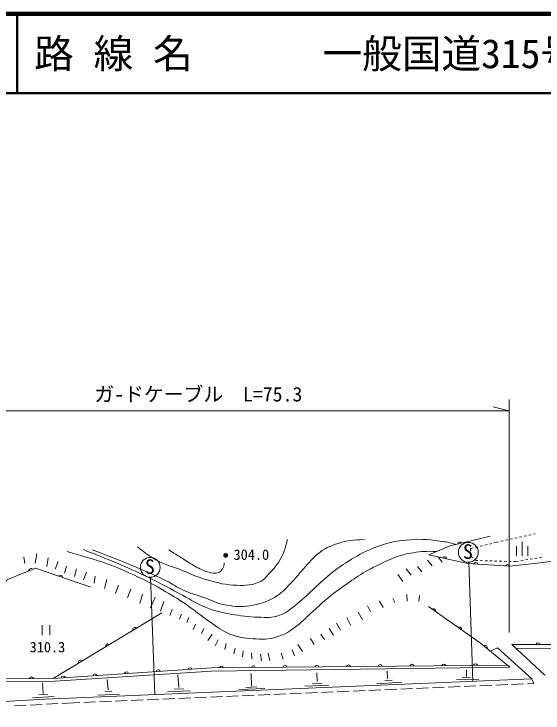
# Model space of a CAD drawing. Units: millimetres, scale not verified. Extents: x 40000 to 680000, y 20000 to 380000.
# Drawn here: x 177838 to 244540, y 291834 to 380000 of the extents above; entities that cross this region are included whole.
import ezdxf
from ezdxf.enums import TextEntityAlignment as Align

# ---------------------------------------------------------------- set-up
doc = ezdxf.new("R2010")
doc.units = ezdxf.units.MM
doc.header["$LTSCALE"] = 1000
doc.header["$PDMODE"] = 32
doc.header["$PDSIZE"] = 500
for name, color, linetype, lineweight in [('M-BGD', 7, 'Continuous', 13), ('M-STR-HTXT', 7, 'Continuous', 13), ('M-TTL', 2, 'Continuous', 140), ('M-TTL-LINE', 7, 'Continuous', 50)]:
    doc.layers.add(name, color=color, linetype=linetype, lineweight=lineweight)
doc.layers.add('M-TTL-TXT', color=7, linetype='Continuous')
doc.styles.add('ＭＳ ゴシック', font='')
doc.styles.get('ＭＳ ゴシック').set_extended_font_data('MS Gothic')

msp = doc.modelspace()

# ---------------------------------------------------------------- linework, layer by layer
at = {"layer": 'M-BGD'}
for p, q in [((241278, 313936), (240985, 313872)), ((241864, 314064), (241571, 314000)), ((242450, 314192), (242157, 314128)), ((243037, 314319), (242744, 314256)), ((243567, 314435), (243330, 314383)), ((237483, 313081), (237191, 313011)), ((238066, 313222), (237774, 313151)), ((238696, 313373), (238358, 313292)), ((238933, 313425), (238696, 313373)), ((239519, 313553), (239226, 313489)), ((240106, 313680), (239812, 313616)), ((240692, 313808), (240399, 313744)), ((241915, 311655), (241915, 313405)), ((235733, 312661), (235395, 312579)), ((235395, 312579), (235429, 312232)), ((236316, 312801), (236024, 312731)), ((236899, 312941), (236608, 312871)), ((241215, 311655), (241215, 312880)), ((242615, 311655), (242615, 312880)), ((179094, 311492), (179225, 310711)), ((180733, 311948), (180527, 310732)), ((182155, 311427), (181960, 310309)), ((231329, 311535), (231830, 310871)), ((235458, 311933), (235492, 311586)), ((235492, 311586), (235680, 311424)), ((235907, 311228), (236095, 311065)), ((242911, 311234), (243207, 311282)), ((243503, 311329), (243799, 311377)), ((244095, 311425), (244391, 311473)), ((183392, 310949), (183045, 309962)), ((184456, 310374), (184206, 309462)), ((229974, 311099), (230560, 310382)), ((235185, 310854), (235695, 295822)), ((236095, 311065), (236328, 311059)), ((236628, 311051), (236928, 311043)), ((237228, 311036), (237528, 311028)), ((237828, 311020), (238128, 311012)), ((238428, 311004), (238727, 310996)), ((239027, 310988), (239327, 310980)), ((239627, 310973), (239927, 310965)), ((240227, 310957), (240527, 310949)), ((240827, 310941), (241060, 310935)), ((241060, 310935), (241430, 310995)), ((241726, 311043), (242022, 311090)), ((242318, 311138), (242614, 311186)), ((185704, 310005), (185465, 309072)), ((186974, 309593), (186594, 308627)), ((227288, 310040), (227923, 309226)), ((228721, 310317), (229274, 309650)), ((188092, 309083), (187929, 308214)), ((189546, 308670), (189242, 307552)), ((195045, 308958), (195581, 294149)), ((226214, 309308), (226881, 308412)), ((191000, 307975), (190653, 306890)), ((192574, 307465), (192162, 306369)), ((194061, 306825), (193692, 305642)), ((195624, 306434), (195049, 305121)), ((225595, 306263), (225872, 305759)), ((227369, 306801), (227402, 305922)), ((228949, 306670), (228884, 305938)), ((196720, 305892), (196329, 304676)), ((222393, 305365), (222800, 304616)), ((223940, 305935), (224379, 305154)), ((196476, 304487), (182758, 296205)), ((197794, 304871), (197469, 304144)), ((198956, 304307), (198695, 303656)), ((221254, 304535), (221775, 303607)), ((199878, 303862), (199639, 303254)), ((219805, 303868), (220309, 302858)), ((181377, 302935), (181377, 301635)), ((182352, 301635), (182352, 302935)), ((200736, 303048), (200421, 302375)), ((201767, 302473), (201485, 301854)), ((217591, 302473), (218123, 301670)), ((218486, 303168), (219007, 302272)), ((202809, 301767), (202288, 300997)), ((216538, 301800), (216983, 301116)), ((203601, 301073), (203221, 300291)), ((215225, 301214), (215681, 300476)), ((204599, 300606), (204404, 299836)), ((205728, 300009), (205576, 299282)), ((212902, 299857), (213195, 299054)), ((213640, 300465), (214194, 299608)), ((238786, 300055), (237865, 299652)), ((243139, 296132), (238786, 300055)), ((244754, 296599), (240594, 300481)), ((241103, 300006), (262501, 299891)), ((206737, 299662), (206662, 298913)), ((207801, 299423), (207823, 298685)), ((208930, 299249), (209049, 298435)), ((209896, 299369), (210080, 298468)), ((211513, 299401), (211795, 298620)), ((202757, 297094), (240371, 297599)), ((224935, 296135), (224891, 297170)), ((234894, 296424), (234880, 297300)), ((183004, 295852), (202757, 297094)), ((198623, 295053), (198503, 296649)), ((207794, 295238), (207740, 296822)), ((216064, 295819), (216031, 296909)), ((234366, 296273), (235408, 296301)), ((166219, 295758), (183004, 295852)), ((181516, 294299), (181440, 295623)), ((181745, 293573), (243139, 296132)), ((189729, 294744), (189598, 296046)), ((215494, 295574), (216699, 295607)), ((223574, 295527), (226722, 295723)), ((224616, 295918), (225535, 295983)), ((233628, 296041), (236450, 296113)), ((240083, 295425), (238584, 295361)), ((242081, 295509), (240582, 295446)), ((243378, 295564), (242581, 295530)), ((243139, 296132), (243378, 295564)), ((189273, 294527), (190195, 294592)), ((197212, 294489), (200099, 294630)), ((198048, 294825), (199274, 294869)), ((206220, 294793), (209465, 294945)), ((207088, 295053), (208467, 295140)), ((214517, 295232), (217546, 295346)), ((218102, 294496), (216604, 294433)), ((220101, 294580), (218602, 294517)), ((222099, 294665), (220600, 294601)), ((224097, 294749), (222598, 294686)), ((226095, 294834), (224597, 294770)), ((228094, 294918), (226595, 294855)), ((230092, 295003), (228593, 294939)), ((232090, 295087), (230591, 295024)), ((234088, 295171), (232590, 295108)), ((236086, 295256), (234588, 295192)), ((238085, 295340), (236586, 295277)), ((180171, 293735), (182895, 293897)), ((180974, 294115), (182059, 294180)), ((188426, 294093), (191161, 294223)), ((198120, 293652), (196622, 293588)), ((200119, 293736), (198620, 293673)), ((202117, 293821), (200618, 293757)), ((204115, 293905), (202616, 293842)), ((206113, 293989), (204615, 293926)), ((208111, 294074), (206613, 294010)), ((210110, 294158), (208611, 294095)), ((212108, 294243), (210609, 294179)), ((214106, 294327), (212607, 294264)), ((216104, 294412), (214606, 294348)), ((149845, 291834), (181745, 293573)), ((179387, 292813), (177889, 292738)), ((181385, 292913), (179887, 292838)), ((183382, 293014), (181884, 292938)), ((185334, 293111), (183881, 293039)), ((186131, 293145), (185334, 293111)), ((188129, 293230), (186631, 293166)), ((190127, 293314), (188629, 293251)), ((192126, 293398), (190627, 293335)), ((194124, 293483), (192625, 293419)), ((196122, 293567), (194623, 293504))]:
    msp.add_line(p, q, dxfattribs=at)
for points in [[(319412, 302407), (315509, 307498), (312797, 309904), (308381, 312583), (306287, 313390), (302170, 313637), (285441, 315753), (276020, 315902), (257507, 312553), (244168, 310788), (240370, 310340), (235016, 310698), (230141, 311805)], [(237887, 314138), (232833, 312912), (230141, 311805)], [(187514, 307711), (180548, 310090), (176933, 308628), (172593, 300566), (166758, 296091)], [(240371, 297599), (236662, 300637), (230083, 305263)], [(311590, 302061), (291851, 301735), (290415, 300742), (265808, 300495), (240594, 300481)], [(240016, 297890), (202782, 297536), (182758, 296205), (166758, 296091)]]:
    msp.add_lwpolyline(points, dxfattribs=at)
for centre, radius in [((235122, 312102), 1250), ((195020, 310208), 1250), ((204527, 311728), 150), ((204527, 311728), 120), ((204527, 311728), 90), ((204527, 311728), 60), ((204527, 311728), 30), ((204527, 311728), 20)]:
    msp.add_circle(centre, radius, dxfattribs=at)
for centre, start, end in [((234013, 313140), 26.31708, 180.95631), ((232140, 311294), 359.89131, 154.53054), ((236073, 310571), 8.84506, 163.4843), ((240064, 310304), 8.84506, 163.4843), ((179977, 309798), 34.69937, 189.3386), ((183710, 308951), 353.82006, 148.45929), ((230735, 304735), 337.572, 132.21124), ((193081, 302372), 43.80156, 198.44079), ((234007, 302435), 337.572, 132.21124), ((243904, 300426), 12.71362, 167.35285), ((189657, 300305), 43.80156, 198.44079), ((237241, 300090), 333.36303, 128.00226), ((186232, 298237), 43.80156, 198.44079), ((232017, 297758), 13.22479, 167.86403), ((236017, 297796), 13.22479, 167.86403), ((196036, 297032), 16.4831, 171.12233), ((200028, 297297), 16.4831, 171.12233), ((204018, 297492), 13.22479, 167.86403), ((208018, 297530), 13.22479, 167.86403), ((212018, 297568), 13.22479, 167.86403), ((216018, 297606), 13.22479, 167.86403), ((220018, 297644), 13.22479, 167.86403), ((224017, 297682), 13.22479, 167.86403), ((228017, 297720), 13.22479, 167.86403), ((180063, 296130), 13.09091, 167.73014), ((184063, 296236), 16.4831, 171.12233), ((188054, 296501), 16.4831, 171.12233), ((192045, 296766), 16.4831, 171.12233)]:
    msp.add_arc(centre, 256, start, end, dxfattribs=at)
for points, knots in [([(186545, 312452), (188603, 311652), (189151, 311442), (190798, 310737), (192290, 310099), (193124, 309737), (194587, 309035), (196178, 308272), (197037, 307780), (198601, 306962), (199959, 306252), (200643, 305687), (202070, 305128), (203235, 304672), (203936, 304535), (205167, 304317), (206511, 304079), (207273, 303940), (208637, 303918), (209695, 303901), (210345, 303784), (211335, 304157), (212158, 304468), (212545, 304822), (213236, 305367), (215069, 306811), (215895, 307858), (217696, 309341), (218536, 310034), (219045, 310379), (219969, 310956), (221147, 311694), (221816, 312127), (223119, 312611), (224684, 313193), (225604, 313493), (227266, 313648), (228919, 313802), (229873, 313779), (231513, 313529), (232344, 313402), (232659, 313353), (233624, 313103)], [0, 0, 0, 0, 1, 1, 1, 2, 2, 2, 3, 3, 3, 4, 4, 4, 5, 5, 5, 6, 6, 6, 7, 7, 7, 8, 8, 8, 9, 9, 9, 10, 10, 10, 11, 11, 11, 12, 12, 12, 13, 13, 13, 14, 14, 14, 14]), ([(187721, 312402), (189353, 311798), (189785, 311625), (191097, 311099), (193469, 310149), (194792, 309593), (197092, 308481), (197921, 308080), (198309, 307706), (199153, 307338), (200087, 306929), (200648, 306793), (201612, 306460), (202807, 306048), (203433, 305634), (204682, 305437), (205780, 305263), (206432, 305164), (207527, 305357), (208835, 305588), (209598, 305788), (210744, 306460), (211601, 306964), (211962, 307425), (212671, 308122), (213370, 308809), (213665, 309285), (214333, 310003), (215126, 310855), (215494, 311427), (216426, 312126), (217224, 312725), (217784, 312911), (218729, 313233), (219958, 313651), (220539, 313639), (222019, 313711)], [0, 0, 0, 0, 1, 1, 1, 2, 2, 2, 3, 3, 3, 4, 4, 4, 5, 5, 5, 6, 6, 6, 7, 7, 7, 8, 8, 8, 9, 9, 9, 10, 10, 10, 11, 11, 11, 12, 12, 12, 12]), ([(193410, 312791), (194229, 312108), (194533, 311908), (195307, 311424), (196734, 310532), (197712, 310370), (199272, 309740), (200284, 309332), (200824, 309020), (201874, 308723), (203252, 308334), (204034, 308062), (205463, 307976), (206742, 307898), (207540, 307843), (208723, 308335), (209359, 308598), (209585, 308982), (210069, 309471), (210547, 309955), (210795, 310253), (211176, 310817), (211856, 311826), (211937, 312385), (212312, 313718)], [0, 0, 0, 0, 1, 1, 1, 2, 2, 2, 3, 3, 3, 4, 4, 4, 5, 5, 5, 6, 6, 6, 7, 7, 7, 8, 8, 8, 8]), ([(231117, 312206), (229796, 312260), (229306, 312221), (228163, 312053), (226272, 311775), (225278, 311232), (223558, 310398), (221501, 309401), (220463, 308610), (218613, 307268), (217346, 306349), (216722, 305723), (215542, 304696), (214723, 303983), (214363, 303466), (213489, 302821), (212590, 302160), (212065, 301747), (210996, 301426), (209859, 301085), (209150, 301134), (207966, 301206), (206816, 301277), (206153, 301381), (205074, 301785), (204024, 302178), (203556, 302659), (202622, 303280), (201345, 304128), (200730, 304747), (199452, 305593), (198352, 306320), (197728, 306717), (196581, 307367), (194962, 308284), (194027, 308752), (192334, 309521), (189409, 310849), (188242, 311106), (184558, 312193)], [0, 0, 0, 0, 1, 1, 1, 2, 2, 2, 3, 3, 3, 4, 4, 4, 5, 5, 5, 6, 6, 6, 7, 7, 7, 8, 8, 8, 9, 9, 9, 10, 10, 10, 11, 11, 11, 12, 12, 12, 13, 13, 13, 13]), ([(197358, 312432), (198360, 311772), (198622, 311593), (199452, 311086), (200077, 310703), (200412, 310460), (201067, 310129), (201667, 309825), (202023, 309668), (202682, 309531), (203014, 309461), (203224, 309404), (203549, 309501), (203835, 309586), (203953, 309761), (204117, 310009), (204293, 310274), (204312, 310449), (204357, 310787)], [0, 0, 0, 0, 1, 1, 1, 2, 2, 2, 3, 3, 3, 4, 4, 4, 5, 5, 5, 6, 6, 6, 6])]:
    msp.add_open_spline(points, degree=3, knots=knots, dxfattribs=at)
msp.add_point((204527, 311728), dxfattribs=at)
at = {"layer": 'M-STR-HTXT'}
for p, q in [((240251, 331385), (240251, 301988)), ((165479, 329958), (240251, 329958)), ((240251, 329958), (238251, 330458))]:
    msp.add_line(p, q, dxfattribs=at)
at = {"layer": 'M-TTL'}
msp.add_line((680000, 380000), (40000, 380000), dxfattribs=at)
at = {"layer": 'M-TTL-LINE'}
for p, q in [((178250, 380000), (178250, 370000)), ((40000, 370000), (680000, 370000))]:
    msp.add_line(p, q, dxfattribs=at)

# ---------------------------------------------------------------- texts
at = {"layer": 'M-BGD', "style": 'ＭＳ ゴシック'}
for s, height, p in [('S', 1833, (234444, 310729)), ('304.0', 1320, (205521, 310755)), ('S', 1833, (194342, 308834)), ('310.3', 1320, (179810, 299093))]:
    msp.add_text(s, height=height, dxfattribs=at).set_placement(p, align=Align.BOTTOM_LEFT)
at = {"layer": 'M-STR-HTXT', "style": 'ＭＳ ゴシック'}
msp.add_text('ガ-ドケーブル  L=75.3', height=1833, dxfattribs=at).set_placement((187969, 330579), align=Align.BOTTOM_LEFT)
at = {"layer": 'M-TTL-TXT', "style": 'ＭＳ ゴシック'}
for s, p in [('路 線 名', (180380, 375000)), ('一般国道315号', (216734, 375000))]:
    msp.add_text(s, height=3666, dxfattribs=at).set_placement(p, align=Align.MIDDLE_LEFT)

doc.saveas('drawing.dxf')
